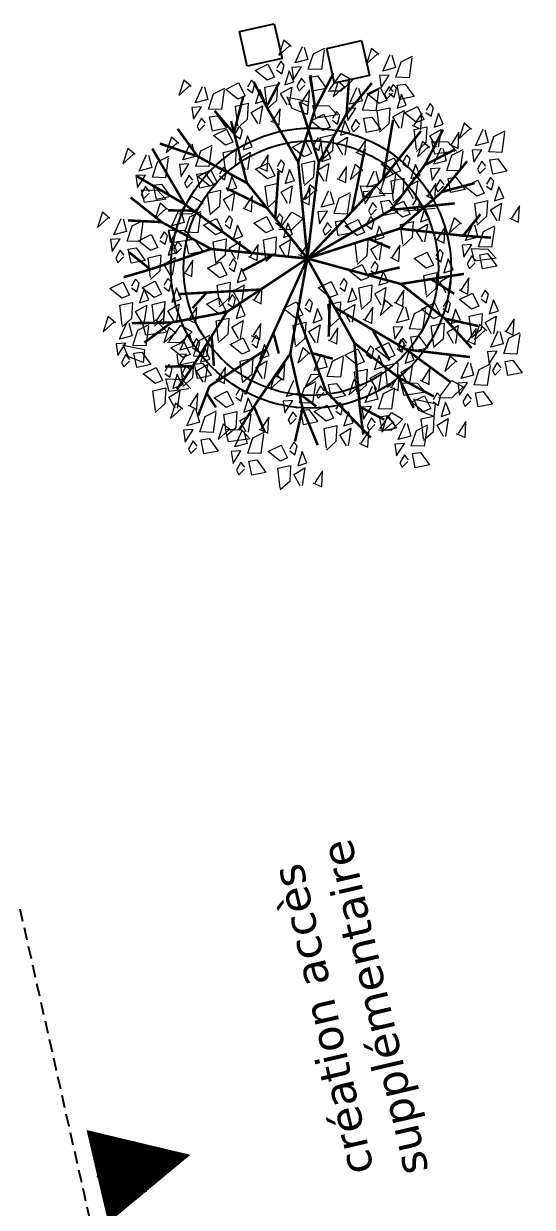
# Model space of a CAD drawing. Header units: metres. Extents: x 595893 to 596105, y 139631 to 139768.
# Drawn here: x 596033.07 to 596041.06, y 139670.27 to 139688.87 of the extents above; entities that cross this region are included whole.
import ezdxf

# ---------------------------------------------------------------- set-up
doc = ezdxf.new("R2010")
doc.units = ezdxf.units.M
doc.header["$MEASUREMENT"] = 0
doc.linetypes.add('02', pattern=[0.28, 0.2, -0.08])
doc.linetypes.add('DD2', pattern=[209.9734, 157.48, -26.2467, 0, -26.2467])
for name, color, linetype in [('02-VU-CACHE-02-0.10', 133, '02'), ('06-SYMB-DIVERS-0.20', 20, 'Continuous'), ('06-TXT-DIVERS-2-02.20', 5, 'Continuous'), ('06-TXT-LOCAUX-0.20', 20, 'Continuous'), ('08-VU-0.20', 32, 'Continuous'), ('08-VU-0.35', 30, 'Continuous')]:
    doc.layers.add(name, color=color, linetype=linetype)
doc.styles.add('locaux 200', font='verdana.ttf', dxfattribs={"height": 0.35})

# ---------------------------------------------------------------- blocks, each defined once
blk = doc.blocks.new('A$C1CA56990')
at = {"color": 108, "lineweight": 13}
for p, q in [((-0.8642, 1.334), (-0.8197, 1.4562)), ((-1.0923, 1.1183), (-0.9911, 1.1468)), ((-0.9911, 1.1468), (-0.9916, 1.0167)), ((-1.0641, 0.9592), (-1.0923, 1.1183)), ((-0.9916, 1.0167), (-1.0641, 0.9447)), ((-1.4544, 0.4682), (-1.4826, 0.6274)), ((-1.3479, -0.6781), (-1.3489, -0.576)), ((-1.3386, -0.5861), (-1.2049, -0.6768)), ((-1.255, -0.7692), (-1.3479, -0.6781)), ((-1.2049, -0.6768), (-1.255, -0.7692)), ((-1.0634, -0.7733), (-0.9622, -0.7447)), ((-1.1811, -0.8974), (-1.0885, -0.8541)), ((-1.0351, -0.9324), (-1.0634, -0.7733)), ((-1.2256, -1.0196), (-1.1811, -0.8974)), ((-1.0935, -0.8677), (-1.1207, -1.027)), ((-1.1207, -1.027), (-1.2256, -1.0196)), ((-1.0732, -1.1546), (-1.0742, -1.0525)), ((0.0354, -1.3075), (0.1366, -1.279)), ((0.0636, -1.4667), (0.0354, -1.3075)), ((0.1366, -1.279), (0.136, -1.4091)), ((0.136, -1.4091), (0.0636, -1.4811))]:
    blk.add_line(p, q, dxfattribs=at)
at = {"color": 2, "lineweight": 13}
for p, q in [((-0.8197, 1.4562), (-0.7271, 1.4995)), ((-0.732, 1.4859), (-0.7593, 1.3266)), ((-0.6441, 1.3205), (-0.5429, 1.349)), ((-0.5429, 1.349), (-0.5435, 1.2188)), ((0.4257, 1.3638), (0.5269, 1.3923)), ((0.454, 1.2046), (0.4257, 1.3638)), ((0.5269, 1.3923), (0.5264, 1.2622)), ((-0.7593, 1.3266), (-0.8642, 1.334)), ((-0.6159, 1.1613), (-0.6441, 1.3205)), ((0.5264, 1.2622), (0.4539, 1.1902)), ((-0.5435, 1.2188), (-0.6159, 1.1469)), ((0.1077, 1.1327), (0.2088, 1.1612)), ((0.2088, 1.1612), (0.2083, 1.0311)), ((-0.6973, 1.0402), (-0.6983, 1.1423)), ((-0.688, 1.1322), (-0.5543, 1.0415)), ((0.1359, 0.9736), (0.1077, 1.1327)), ((0.3436, 0.9824), (0.3426, 1.0846)), ((0.3529, 1.0745), (0.4866, 0.9837)), ((-0.6044, 0.9491), (-0.6973, 1.0402)), ((-0.5543, 1.0415), (-0.6044, 0.9491)), ((0.2083, 1.0311), (0.1358, 0.9591)), ((0.4365, 0.8913), (0.3436, 0.9824)), ((0.4866, 0.9837), (0.4365, 0.8913)), ((-1.4826, 0.6274), (-1.3815, 0.6559)), ((-1.3815, 0.6559), (-1.382, 0.5258)), ((0.2424, 0.1738), (0.2414, 0.276)), ((0.2517, 0.2658), (0.3854, 0.1751)), ((1.1743, 0.0778), (1.2188, 0.2)), ((1.2188, 0.2), (1.3114, 0.2432)), ((1.3064, 0.2297), (1.2792, 0.0703)), ((0.3353, 0.0827), (0.2424, 0.1738)), ((0.3854, 0.1751), (0.3353, 0.0827)), ((1.1486, 0.0065), (1.2498, 0.035)), ((1.1768, -0.1527), (1.1486, 0.0065)), ((1.2792, 0.0703), (1.1743, 0.0778)), ((1.2498, 0.035), (1.2492, -0.0951)), ((1.2492, -0.0951), (1.1768, -0.1671)), ((1.3701, -0.1872), (1.369, -0.085)), ((1.3794, -0.0951), (1.5131, -0.1859)), ((1.463, -0.2783), (1.3701, -0.1872)), ((1.5131, -0.1859), (1.463, -0.2783)), ((0.5125, -0.3978), (0.6136, -0.3693)), ((0.6136, -0.3693), (0.6131, -0.4994)), ((0.5407, -0.557), (0.5125, -0.3978)), ((0.6131, -0.4994), (0.5406, -0.5714)), ((-0.9622, -0.7447), (-0.9627, -0.8749)), ((-0.9627, -0.8749), (-1.0352, -0.9469)), ((0.8883, -0.961), (0.9895, -0.9325)), ((0.9895, -0.9325), (0.989, -1.0626)), ((0.9166, -1.1201), (0.8883, -0.961)), ((-1.0639, -1.0626), (-0.9302, -1.1533)), ((0.989, -1.0626), (0.9165, -1.1346)), ((-0.9803, -1.2457), (-1.0732, -1.1546)), ((-0.9302, -1.1533), (-0.9803, -1.2457))]:
    blk.add_line(p, q, dxfattribs=at)
at = {"color": 98, "lineweight": 13}
blk.add_line((-1.382, 0.5258), (-1.4545, 0.4538), dxfattribs=at)
at = {"color": 92, "lineweight": 13}
for points in [[(0.2873, 1.6381), (0.3355, 1.6991), (0.2108, 1.736), (0.2914, 1.6519)], [(-0.5512, 1.5659), (-0.503, 1.6269), (-0.6278, 1.6638), (-0.5471, 1.5797)], [(-0.7128, 1.4782), (-0.7201, 1.5556), (-0.8156, 1.5387), (-0.7128, 1.4782)], [(-0.5522, 1.4607), (-0.6517, 1.43), (-0.6826, 1.5294), (-0.5481, 1.4746)], [(-0.5692, 1.5127), (-0.4094, 1.5372), (-0.3833, 1.4354), (-0.5133, 1.4389), (-0.5836, 1.5131)], [(-0.352, 1.5212), (-0.277, 1.6203), (-0.2219, 1.5177), (-0.3247, 1.4627), (-0.352, 1.5212)], [(0.8078, 1.4503), (0.856, 1.5114), (0.7312, 1.5483), (0.8119, 1.4642)], [(-0.2672, 1.4467), (-0.2973, 1.4042), (-0.2255, 1.3878), (-0.1958, 1.4159), (-0.2528, 1.4463)], [(0.057, 1.4201), (-0.041, 1.3437), (-0.0678, 1.457), (0.0456, 1.4837), (0.057, 1.4201)], [(0.269, 1.3724), (0.1083, 1.3899), (0.1093, 1.495), (0.2341, 1.4581), (0.2829, 1.3683)], [(0.6461, 1.3626), (0.6389, 1.4401), (0.5434, 1.4232), (0.6461, 1.3626)], [(-0.5695, 1.3002), (-0.7302, 1.3177), (-0.7292, 1.4228), (-0.6045, 1.3859), (-0.5556, 1.2961)], [(-0.5446, 1.3531), (-0.4563, 1.4085), (-0.4008, 1.3203), (-0.545, 1.3387)], [(-0.3376, 1.2613), (-0.2626, 1.3604), (-0.2075, 1.2578), (-0.3102, 1.2028), (-0.3376, 1.2613)], [(0.0383, 1.3047), (0.1133, 1.4037), (0.1684, 1.3011), (0.0657, 1.2461), (0.0383, 1.3047)], [(0.5147, 1.3262), (0.5548, 1.3596), (0.4895, 1.3939), (0.4536, 1.3744), (0.5009, 1.3303)], [(0.8068, 1.3452), (0.7073, 1.3144), (0.6764, 1.4139), (0.8109, 1.3591)], [(-0.5547, 1.2528), (-0.395, 1.2773), (-0.3688, 1.1755), (-0.4989, 1.179), (-0.5692, 1.2531)], [(-0.5184, 1.2513), (-0.5492, 1.1799), (-0.4192, 1.1764), (-0.5188, 1.2369)], [(0.3741, 1.176), (0.4223, 1.237), (0.2975, 1.2739), (0.3782, 1.1898)], [(0.5774, 1.2324), (0.4794, 1.156), (0.4527, 1.2693), (0.5661, 1.296), (0.5774, 1.2324)], [(0.7895, 1.1847), (0.6288, 1.2021), (0.6297, 1.3073), (0.7545, 1.2703), (0.8033, 1.1806)], [(-0.6235, 1.0749), (-0.5753, 1.1359), (-0.7, 1.1729), (-0.6194, 1.0888)], [(-0.5301, 1.0932), (-0.4418, 1.1486), (-0.3864, 1.0604), (-0.5305, 1.0788)], [(-0.2528, 1.1868), (-0.2829, 1.1443), (-0.211, 1.1279), (-0.1813, 1.156), (-0.2383, 1.1864)], [(-0.1542, 1.1365), (-0.0659, 1.1919), (-0.0105, 1.1037), (-0.1546, 1.1221)], [(0.0055, 1.1611), (0.0325, 1.0881), (0.1204, 1.1291), (0.0055, 1.1611)], [(0.1231, 1.2301), (0.093, 1.1876), (0.1649, 1.1712), (0.1946, 1.1993), (0.1375, 1.2298)], [(0.2124, 1.0883), (0.2052, 1.1657), (0.1097, 1.1488), (0.2124, 1.0883)], [(0.909, 1.1038), (0.9572, 1.1648), (0.8324, 1.2017), (0.9131, 1.1176)], [(-0.8146, 1.0159), (-0.7397, 1.115), (-0.6846, 1.0124), (-0.7873, 0.9574), (-0.8146, 1.0159)], [(0.081, 1.0519), (0.121, 1.0852), (0.0558, 1.1196), (0.0199, 1.1001), (0.0672, 1.056)], [(0.3731, 1.0709), (0.2735, 1.0401), (0.2427, 1.1396), (0.3772, 1.0847)], [(0.7473, 1.0161), (0.7401, 1.0935), (0.6446, 1.0766), (0.7473, 1.0161)], [(0.908, 0.9987), (0.8085, 0.9679), (0.7776, 1.0674), (0.9121, 1.0125)], [(1.3716, 1.0172), (1.4198, 1.0782), (1.2951, 1.1151), (1.3757, 1.031)], [(-1.3923, 0.915), (-1.3996, 0.9925), (-1.495, 0.9755), (-1.3923, 0.915)], [(-0.6244, 0.9698), (-0.724, 0.939), (-0.7549, 1.0385), (-0.6203, 0.9836)], [(-0.5039, 0.9914), (-0.5348, 0.92), (-0.4047, 0.9165), (-0.5043, 0.9769)], [(0.1437, 0.958), (0.0457, 0.8816), (0.019, 0.995), (0.1324, 1.0216), (0.1437, 0.958)], [(0.3558, 0.9104), (0.1951, 0.9278), (0.196, 1.0329), (0.3208, 0.996), (0.3696, 0.9063)], [(0.6159, 0.9797), (0.656, 1.013), (0.5907, 1.0474), (0.5548, 1.0279), (0.6021, 0.9838)], [(1.0786, 0.8931), (1.1186, 0.9264), (1.0534, 0.9607), (1.0175, 0.9413), (1.0647, 0.8972)], [(1.21, 0.9295), (1.2027, 1.0069), (1.1073, 0.99), (1.21, 0.9295)], [(1.3707, 0.912), (1.2711, 0.8813), (1.2402, 0.9807), (1.3748, 0.9259)], [(-1.249, 0.7371), (-1.4097, 0.7545), (-1.4087, 0.8596), (-1.284, 0.8227), (-1.2351, 0.733)], [(0.1829, 0.7848), (0.2579, 0.8839), (0.313, 0.7813), (0.2103, 0.7263), (0.1829, 0.7848)], [(0.3561, 0.834), (0.5158, 0.8586), (0.542, 0.7568), (0.4119, 0.7603), (0.3416, 0.8344)], [(1.3533, 0.7515), (1.1926, 0.769), (1.1936, 0.8741), (1.3183, 0.8372), (1.3672, 0.7474)], [(-0.4532, 0.7415), (-0.3782, 0.8406), (-0.3231, 0.738), (-0.4259, 0.683), (-0.4532, 0.7415)], [(0.658, 0.7681), (0.6279, 0.7256), (0.6998, 0.7092), (0.7295, 0.7373), (0.6725, 0.7677)], [(-1.3897, 0.6129), (-1.3415, 0.6739), (-1.4663, 0.7108), (-1.3856, 0.6267)], [(-1.4222, 0.6463), (-1.2624, 0.6709), (-1.2362, 0.5691), (-1.3663, 0.5726), (-1.4366, 0.6467)], [(-0.6704, 0.7329), (-0.5106, 0.7575), (-0.4845, 0.6557), (-0.6145, 0.6592), (-0.6848, 0.7333)], [(-0.0096, 0.6167), (0.0786, 0.6721), (0.1341, 0.5839), (-0.01, 0.6023)], [(0.2677, 0.7103), (0.2376, 0.6678), (0.3095, 0.6514), (0.3391, 0.6795), (0.2821, 0.7099)], [(0.5405, 0.699), (0.5674, 0.6261), (0.6553, 0.667), (0.5405, 0.699)], [(1.2817, 0.6404), (1.3566, 0.7395), (1.4117, 0.6369), (1.309, 0.5819), (1.2817, 0.6404)], [(-1.1202, 0.5804), (-1.1503, 0.5379), (-1.0784, 0.5215), (-1.0487, 0.5496), (-1.1058, 0.58)], [(-0.7713, 0.5394), (-0.6963, 0.6385), (-0.6412, 0.5359), (-0.7439, 0.4809), (-0.7713, 0.5394)], [(-0.3684, 0.667), (-0.3985, 0.6245), (-0.3267, 0.6081), (-0.297, 0.6362), (-0.354, 0.6666)], [(-0.3566, 0.5734), (-0.2683, 0.6288), (-0.2129, 0.5406), (-0.357, 0.5589)], [(-0.1969, 0.598), (-0.1699, 0.525), (-0.082, 0.566), (-0.1969, 0.598)], [(-0.0793, 0.667), (-0.1094, 0.6245), (-0.0375, 0.6081), (-0.0078, 0.6362), (-0.0649, 0.6666)], [(0.1501, 0.6413), (0.1771, 0.5683), (0.2649, 0.6093), (0.1501, 0.6413)], [(0.9905, 0.6526), (0.9605, 0.61), (1.0323, 0.5937), (1.062, 0.6218), (1.005, 0.6522)], [(1.0645, 0.6319), (1.2242, 0.6564), (1.2504, 0.5546), (1.1203, 0.5581), (1.05, 0.6323)], [(0.0165, 0.5149), (-0.0143, 0.4435), (0.1157, 0.44), (0.0161, 0.5004)], [(0.6455, 0.3805), (0.7205, 0.4796), (0.7756, 0.377), (0.6729, 0.322), (0.6455, 0.3805)], [(1.0891, 0.4723), (1.1774, 0.5277), (1.2328, 0.4395), (1.0887, 0.4579)], [(1.2489, 0.4969), (1.2758, 0.4239), (1.3637, 0.4649), (1.2489, 0.4969)], [(1.3664, 0.5659), (1.3363, 0.5234), (1.4082, 0.507), (1.4379, 0.5351), (1.3809, 0.5655)], [(1.4407, 0.4094), (1.5157, 0.5085), (1.5708, 0.4059), (1.468, 0.3509), (1.4407, 0.4094)], [(-0.8041, 0.3958), (-0.7771, 0.3229), (-0.6892, 0.3638), (-0.8041, 0.3958)], [(-0.6865, 0.4649), (-0.7166, 0.4223), (-0.6447, 0.406), (-0.615, 0.434), (-0.6721, 0.4645)], [(-0.6196, 0.4716), (-0.6504, 0.4002), (-0.5204, 0.3967), (-0.62, 0.4571)], [(-0.3304, 0.4716), (-0.3613, 0.4002), (-0.2312, 0.3967), (-0.3308, 0.4571)], [(-0.0053, 0.372), (0.1544, 0.3965), (0.1806, 0.2947), (0.0505, 0.2982), (-0.0198, 0.3723)], [(0.4284, 0.372), (0.5881, 0.3965), (0.6143, 0.2947), (0.4842, 0.2982), (0.4139, 0.3723)], [(0.7394, 0.4571), (0.7085, 0.3857), (0.8386, 0.3822), (0.739, 0.4427)], [(1.2235, 0.4008), (1.3833, 0.4254), (1.4094, 0.3236), (1.2794, 0.3271), (1.2091, 0.4012)], [(0.7303, 0.306), (0.7002, 0.2635), (0.7721, 0.2471), (0.8018, 0.2752), (0.7448, 0.3056)], [(1.1153, 0.3705), (1.0844, 0.2991), (1.2145, 0.2956), (1.1149, 0.3561)], [(1.2481, 0.2413), (1.3364, 0.2967), (1.3919, 0.2085), (1.2477, 0.2268)], [(1.5254, 0.3349), (1.4954, 0.2924), (1.5672, 0.276), (1.5969, 0.3041), (1.5399, 0.3345)], [(1.7186, 0.223), (1.7668, 0.284), (1.642, 0.3209), (1.7227, 0.2368)], [(0.0193, 0.2124), (0.1075, 0.2678), (0.163, 0.1796), (0.0189, 0.198)], [(0.453, 0.2124), (0.5413, 0.2678), (0.5967, 0.1796), (0.4526, 0.198)], [(0.6127, 0.237), (0.6397, 0.164), (0.7276, 0.205), (0.6127, 0.237)], [(0.8335, 0.0917), (0.9085, 0.1908), (0.9635, 0.0882), (0.8608, 0.0332), (0.8335, 0.0917)], [(1.4079, 0.2659), (1.4348, 0.1929), (1.5227, 0.2339), (1.4079, 0.2659)], [(1.5569, 0.1353), (1.5497, 0.2127), (1.4542, 0.1958), (1.5569, 0.1353)], [(-0.6848, 0.112), (-0.5251, 0.1366), (-0.4989, 0.0348), (-0.629, 0.0383), (-0.6993, 0.1124)], [(0.0454, 0.1106), (0.0146, 0.0392), (0.1447, 0.0357), (0.0451, 0.0961)], [(0.4792, 0.1106), (0.4483, 0.0392), (0.5784, 0.0357), (0.4788, 0.0961)], [(1.2743, 0.1395), (1.2435, 0.0681), (1.3735, 0.0646), (1.2739, 0.125)], [(1.4256, 0.0989), (1.4656, 0.1322), (1.4004, 0.1666), (1.3644, 0.1471), (1.4117, 0.103)], [(0.562, -0.0225), (0.6102, 0.0385), (0.4855, 0.0755), (0.5661, -0.0086)], [(1.0503, -0.0526), (1.1253, 0.0464), (1.1804, -0.0562), (1.0777, -0.1112), (1.0503, -0.0526)], [(1.4882, 0.005), (1.3902, -0.0714), (1.3635, 0.042), (1.4769, 0.0686), (1.4882, 0.005)], [(1.7003, -0.0426), (1.5396, -0.0252), (1.5406, 0.0799), (1.6653, 0.043), (1.7142, -0.0467)], [(-0.2942, -0.1537), (-0.2192, -0.0546), (-0.1641, -0.1572), (-0.2668, -0.2122), (-0.2942, -0.1537)], [(0.269, -0.1466), (0.309, -0.1132), (0.2438, -0.0789), (0.2079, -0.0984), (0.2551, -0.1425)], [(0.4004, -0.1102), (0.3931, -0.0327), (0.2977, -0.0497), (0.4004, -0.1102)], [(0.5611, -0.1276), (0.4615, -0.1584), (0.4306, -0.0589), (0.5652, -0.1138)], [(0.6409, -0.0764), (0.7292, -0.021), (0.7847, -0.1092), (0.6405, -0.0908)], [(0.8007, -0.0518), (0.8276, -0.1248), (0.9155, -0.0838), (0.8007, -0.0518)], [(-0.7719, -0.2737), (-0.9326, -0.2562), (-0.9316, -0.1511), (-0.8069, -0.188), (-0.758, -0.2778)], [(-0.5114, -0.1623), (-0.3516, -0.1377), (-0.3254, -0.2395), (-0.4555, -0.236), (-0.5258, -0.1619)], [(0.5437, -0.2881), (0.383, -0.2707), (0.384, -0.1656), (0.5087, -0.2025), (0.5576, -0.2922)], [(0.6671, -0.1782), (0.6363, -0.2496), (0.7663, -0.2531), (0.6667, -0.1926)], [(0.8578, -0.2208), (0.9461, -0.1654), (1.0015, -0.2536), (0.8574, -0.2352)], [(1.1351, -0.1272), (1.105, -0.1697), (1.1769, -0.1861), (1.2066, -0.158), (1.1496, -0.1275)], [(1.4005, -0.2246), (1.4487, -0.1636), (1.324, -0.1267), (1.4046, -0.2108)], [(-0.8291, -0.3848), (-0.7541, -0.2857), (-0.699, -0.3883), (-0.8018, -0.4433), (-0.8291, -0.3848)], [(-0.4867, -0.3219), (-0.3985, -0.2665), (-0.343, -0.3546), (-0.4871, -0.3363)], [(-0.2094, -0.2282), (-0.2395, -0.2708), (-0.1676, -0.2871), (-0.1379, -0.2591), (-0.195, -0.2286)], [(1.0175, -0.1962), (1.0445, -0.2692), (1.1324, -0.2282), (1.0175, -0.1962)], [(1.1075, -0.3487), (1.1475, -0.3154), (1.0823, -0.281), (1.0464, -0.3005), (1.0936, -0.3446)], [(1.2389, -0.3123), (1.2316, -0.2349), (1.1362, -0.2518), (1.2389, -0.3123)], [(1.3996, -0.3298), (1.3, -0.3605), (1.2691, -0.261), (1.4037, -0.3159)], [(-0.327, -0.2973), (-0.3, -0.3702), (-0.2121, -0.3293), (-0.327, -0.2973)], [(-0.1496, -0.3992), (-0.0746, -0.3001), (-0.0195, -0.4027), (-0.1223, -0.4577), (-0.1496, -0.3992)], [(-0.0053, -0.3645), (0.1544, -0.3399), (0.1806, -0.4417), (0.0505, -0.4382), (-0.0198, -0.3641)], [(0.884, -0.3226), (0.8531, -0.394), (0.9832, -0.3975), (0.8836, -0.337)], [(0.5739, -0.4712), (0.5666, -0.3937), (0.4711, -0.4106), (0.5739, -0.4712)], [(1.2817, -0.5003), (1.3566, -0.4012), (1.4117, -0.5038), (1.309, -0.5588), (1.2817, -0.5003)], [(1.6752, -0.4845), (1.7234, -0.4235), (1.5987, -0.3866), (1.6793, -0.4707)], [(0.7172, -0.6491), (0.5565, -0.6317), (0.5575, -0.5265), (0.6822, -0.5635), (0.7311, -0.6532)], [(0.7178, -0.6302), (0.7928, -0.5311), (0.8479, -0.6337), (0.7452, -0.6887), (0.7178, -0.6302)], [(1.3822, -0.6086), (1.4222, -0.5753), (1.357, -0.5409), (1.3211, -0.5604), (1.3683, -0.6045)], [(1.6743, -0.5897), (1.5747, -0.6204), (1.5438, -0.5209), (1.6784, -0.5758)], [(0.3708, -0.7169), (0.4458, -0.6178), (0.5009, -0.7204), (0.3982, -0.7754), (0.3708, -0.7169)], [(0.5007, -0.6388), (0.6604, -0.6142), (0.6866, -0.716), (0.5565, -0.7125), (0.4862, -0.6384)], [(1.0891, -0.6684), (1.1774, -0.613), (1.2328, -0.7012), (1.0887, -0.6828)], [(1.2489, -0.6438), (1.2758, -0.7168), (1.3637, -0.6758), (1.2489, -0.6438)], [(1.3664, -0.5748), (1.3363, -0.6173), (1.4082, -0.6337), (1.4379, -0.6056), (1.3809, -0.5752)], [(-0.5104, -0.7455), (-0.5177, -0.6681), (-0.6132, -0.685), (-0.5104, -0.7455)], [(0.1537, -0.7254), (0.3134, -0.7009), (0.3396, -0.8027), (0.2095, -0.7992), (0.1392, -0.7251)], [(0.8026, -0.7047), (0.7725, -0.7473), (0.8444, -0.7636), (0.8741, -0.7356), (0.817, -0.7051)], [(0.9379, -0.9177), (0.9861, -0.8567), (0.8613, -0.8198), (0.942, -0.9039)], [(0.9199, -0.8121), (1.0797, -0.7875), (1.1058, -0.8893), (0.9758, -0.8858), (0.9055, -0.8117)], [(1.1153, -0.7702), (1.0844, -0.8416), (1.2145, -0.8451), (1.1149, -0.7847)], [(-0.4388, -0.9912), (-0.3638, -0.8921), (-0.3087, -0.9947), (-0.4114, -1.0497), (-0.4388, -0.9912)], [(0.9445, -0.9716), (1.0328, -0.9162), (1.0883, -1.0044), (0.9441, -0.9861)], [(0.2045, -0.9868), (0.1736, -1.0582), (0.3037, -1.0617), (0.2041, -1.0012)], [(0.9369, -1.0228), (0.8374, -1.0536), (0.8065, -0.9541), (0.941, -1.009)], [(-0.0668, -1.0626), (-0.0398, -1.1355), (0.0481, -1.0946), (-0.0668, -1.0626)], [(0.9196, -1.1834), (0.7589, -1.1659), (0.7599, -1.0608), (0.8846, -1.0977), (0.9335, -1.1875)]]:
    blk.add_lwpolyline(points, dxfattribs=at)
at = {"color": 2, "lineweight": 13}
for points in [[(0.1257, 1.5504), (0.1184, 1.6278), (0.023, 1.6109), (0.1257, 1.5504)], [(-0.0057, 1.514), (0.0343, 1.5473), (-0.0309, 1.5816), (-0.0668, 1.5622), (-0.0196, 1.5181)], [(0.2864, 1.5329), (0.1868, 1.5022), (0.1559, 1.6016), (0.2905, 1.5468)], [(-0.3848, 1.3777), (-0.3579, 1.3047), (-0.27, 1.3457), (-0.3848, 1.3777)], [(-0.1788, 1.2961), (-0.0191, 1.3207), (0.0071, 1.2188), (-0.123, 1.2223), (-0.1933, 1.2965)], [(0.8907, 0.8382), (0.73, 0.8556), (0.7309, 0.9607), (0.8557, 0.9238), (0.9045, 0.8341)], [(-0.8474, 0.8723), (-0.8205, 0.7994), (-0.7326, 0.8403), (-0.8474, 0.8723)], [(-0.6418, 0.8093), (-0.8025, 0.8267), (-0.8015, 0.9318), (-0.6768, 0.8949), (-0.6279, 0.8052)], [(0.6786, 0.8858), (0.5806, 0.8094), (0.5539, 0.9228), (0.6673, 0.9494), (0.6786, 0.8858)], [(0.5733, 0.8426), (0.6482, 0.9417), (0.7033, 0.8391), (0.6006, 0.7841), (0.5733, 0.8426)], [(1.1413, 0.7992), (1.0433, 0.7228), (1.0165, 0.8361), (1.1299, 0.8628), (1.1413, 0.7992)], [(-0.1641, 0.7415), (-0.0891, 0.8406), (-0.034, 0.738), (-0.1367, 0.683), (-0.1641, 0.7415)], [(-0.0343, 0.7763), (0.1255, 0.8008), (0.1517, 0.699), (0.0216, 0.7025), (-0.0487, 0.7766)], [(0.9058, 0.7271), (0.9808, 0.8262), (1.0358, 0.7236), (0.9331, 0.6686), (0.9058, 0.7271)], [(-1.205, 0.6549), (-1.13, 0.754), (-1.0749, 0.6514), (-1.1776, 0.5964), (-1.205, 0.6549)], [(-0.3812, 0.7329), (-0.2215, 0.7575), (-0.1953, 0.6557), (-0.3254, 0.6592), (-0.3957, 0.7333)], [(0.3807, 0.6745), (0.469, 0.7299), (0.5244, 0.6417), (0.3803, 0.66)], [(0.6886, 0.7185), (0.8483, 0.7431), (0.8745, 0.6413), (0.7445, 0.6448), (0.6741, 0.7189)], [(-0.6458, 0.5734), (-0.5575, 0.6288), (-0.502, 0.5406), (-0.6462, 0.5589)], [(0.4069, 0.5726), (0.376, 0.5012), (0.5061, 0.4977), (0.4065, 0.5582)], [(0.7132, 0.5589), (0.8015, 0.6143), (0.857, 0.5262), (0.7128, 0.5445)], [(0.873, 0.5835), (0.8999, 0.5106), (0.9878, 0.5515), (0.873, 0.5835)], [(-1.2378, 0.5113), (-1.2108, 0.4384), (-1.123, 0.4793), (-1.2378, 0.5113)], [(-0.9705, 0.2086), (-0.9222, 0.2696), (-1.047, 0.3065), (-0.9664, 0.2224)], [(0.2966, 0.306), (0.2665, 0.2635), (0.3384, 0.2471), (0.3681, 0.2752), (0.311, 0.3056)], [(0.179, 0.237), (0.206, 0.164), (0.2939, 0.205), (0.179, 0.237)], [(0.6163, 0.0832), (0.7761, 0.1077), (0.8022, 0.0059), (0.6722, 0.0094), (0.6019, 0.0836)], [(1.7176, 0.1179), (1.6181, 0.0871), (1.5872, 0.1866), (1.7217, 0.1317)], [(-0.9888, -0.0571), (-1.1494, -0.0396), (-1.1485, 0.0655), (-1.0237, 0.0286), (-0.9749, -0.0612)], [(-0.9152, -0.0957), (-0.9225, -0.0183), (-1.0169, 0.0218), (-0.9152, -0.0957)], [(0.9182, 0.0172), (0.8882, -0.0253), (0.96, -0.0417), (0.9897, -0.0136), (0.9327, 0.0168)], [(0.7355, -0.3835), (0.7837, -0.3224), (0.6589, -0.2855), (0.7396, -0.3696)], [(1.1702, -0.4426), (1.0722, -0.519), (1.0454, -0.4057), (1.1588, -0.379), (1.1702, -0.4426)], [(-0.3668, -0.4078), (-0.207, -0.3832), (-0.1809, -0.485), (-0.3109, -0.4815), (-0.3812, -0.4074)], [(-0.0648, -0.4737), (-0.0949, -0.5162), (-0.0231, -0.5326), (0.0066, -0.5045), (-0.0504, -0.4741)], [(0.7345, -0.4886), (0.635, -0.5194), (0.6041, -0.4199), (0.7386, -0.4747)], [(0.0454, -0.6258), (0.0146, -0.6972), (0.1447, -0.7007), (0.0451, -0.6403)], [(1.4449, -0.7025), (1.3469, -0.7789), (1.3201, -0.6656), (1.4335, -0.6389), (1.4449, -0.7025)], [(-0.6418, -0.7819), (-0.6018, -0.7486), (-0.667, -0.7142), (-0.703, -0.7337), (-0.6557, -0.7778)], [(0.5253, -0.7984), (0.6135, -0.743), (0.669, -0.8311), (0.5249, -0.8128)], [(-0.8041, -0.7738), (-0.7771, -0.8467), (-0.6892, -0.8058), (-0.8041, -0.7738)], [(-0.5791, -0.8758), (-0.6771, -0.9522), (-0.7039, -0.8388), (-0.5905, -0.8122), (-0.5791, -0.8758)], [(-0.3671, -0.9234), (-0.5278, -0.906), (-0.5268, -0.8009), (-0.4021, -0.8378), (-0.3532, -0.9276)], [(-0.9376, -0.9002), (-0.9685, -0.9716), (-0.8384, -0.9751), (-0.938, -0.9146)], [(0.338, -0.8604), (0.365, -0.9334), (0.4529, -0.8924), (0.338, -0.8604)], [(0.0508, -0.9935), (0.0207, -1.036), (0.0926, -1.0524), (0.1223, -1.0243), (0.0653, -0.9939)]]:
    blk.add_lwpolyline(points, dxfattribs=at)
at = {"color": 108, "lineweight": 13}
for points in [[(-0.8442, 1.4418), (-0.8042, 1.4751), (-0.8694, 1.5094), (-0.9054, 1.49), (-0.8581, 1.4459)], [(-0.7815, 1.3479), (-0.8795, 1.2715), (-0.9063, 1.3848), (-0.7929, 1.4115), (-0.7815, 1.3479)], [(-1.2487, 1.2239), (-1.0889, 1.2485), (-1.0627, 1.1466), (-1.1928, 1.1501), (-1.2631, 1.2243)], [(-1.0315, 1.2325), (-0.9565, 1.3315), (-0.9014, 1.2289), (-1.0042, 1.1739), (-1.0315, 1.2325)], [(-0.9467, 1.1579), (-0.9768, 1.1154), (-0.9049, 1.099), (-0.8753, 1.1271), (-0.9323, 1.1576)], [(-1.2307, 1.0027), (-1.1825, 1.0637), (-1.3072, 1.1007), (-1.2266, 1.0166)], [(-1.2241, 1.0643), (-1.1358, 1.1197), (-1.0803, 1.0316), (-1.2244, 1.0499)], [(-1.0643, 1.0889), (-1.0373, 1.0159), (-0.9495, 1.0569), (-1.0643, 1.0889)], [(-0.7851, 0.9872), (-0.7924, 1.0647), (-0.8878, 1.0477), (-0.7851, 0.9872)], [(-0.3704, 1.1178), (-0.3434, 1.0448), (-0.2555, 1.0858), (-0.3704, 1.1178)], [(-1.2316, 0.8976), (-1.3312, 0.8668), (-1.3621, 0.9663), (-1.2275, 0.9114)], [(-1.1979, 0.9625), (-1.2287, 0.8911), (-1.0987, 0.8876), (-1.1983, 0.9481)], [(-1.0318, 1.0073), (-0.8721, 1.0319), (-0.8459, 0.93), (-0.976, 0.9336), (-1.0463, 1.0077)], [(-0.9165, 0.9508), (-0.8765, 0.9841), (-0.9417, 1.0185), (-0.9776, 0.999), (-0.9304, 0.9549)], [(-0.128, 1.0347), (-0.1589, 0.9633), (-0.0288, 0.9598), (-0.1284, 1.0203)], [(-1.0072, 0.8477), (-0.9189, 0.9031), (-0.8635, 0.815), (-1.0076, 0.8333)], [(-0.8538, 0.857), (-0.9518, 0.7806), (-0.9786, 0.8939), (-0.8652, 0.9206), (-0.8538, 0.857)], [(-1.461, 0.7848), (-1.559, 0.7084), (-1.5858, 0.8217), (-1.4724, 0.8484), (-1.461, 0.7848)], [(-1.5514, 0.5252), (-1.5586, 0.6026), (-1.6541, 0.5857), (-1.5514, 0.5252)], [(-1.6828, 0.4888), (-1.6427, 0.5221), (-1.708, 0.5564), (-1.7439, 0.537), (-1.6966, 0.4929)], [(0.2118, 0.3805), (0.2868, 0.4796), (0.3419, 0.377), (0.2392, 0.322), (0.2118, 0.3805)], [(-1.6201, 0.3949), (-1.7181, 0.3185), (-1.7448, 0.4318), (-1.6314, 0.4585), (-1.6201, 0.3949)], [(-0.9638, 0.3712), (-0.8756, 0.4266), (-0.8201, 0.3385), (-0.9642, 0.3568)], [(-1.6243, 0.2073), (-1.5493, 0.3064), (-1.4942, 0.2038), (-1.5969, 0.1487), (-1.6243, 0.2073)], [(-1.8414, 0.1987), (-1.6817, 0.2233), (-1.6555, 0.1214), (-1.7856, 0.1249), (-1.8559, 0.1991)], [(-1.1321, 0.1209), (-1.1393, 0.1983), (-1.2348, 0.1814), (-1.1321, 0.1209)], [(-0.9376, 0.2694), (-0.9685, 0.198), (-0.8384, 0.1945), (-0.938, 0.255)], [(-0.4677, 0.1206), (-0.3927, 0.2197), (-0.3376, 0.1171), (-0.4403, 0.0621), (-0.4677, 0.1206)], [(-1.5395, 0.1328), (-1.5696, 0.0902), (-1.4977, 0.0738), (-1.468, 0.1019), (-1.525, 0.1324)], [(-1.2635, 0.0845), (-1.2235, 0.1178), (-1.2887, 0.1521), (-1.3246, 0.1327), (-1.2774, 0.0886)], [(-1.8168, 0.0391), (-1.7285, 0.0945), (-1.6731, 0.0064), (-1.8172, 0.0247)], [(-1.6571, 0.0637), (-1.6301, -0.0092), (-1.5422, 0.0317), (-1.6571, 0.0637)], [(-1.2008, -0.0094), (-1.2988, -0.0858), (-1.3256, 0.0275), (-1.2121, 0.0542), (-1.2008, -0.0094)], [(-0.7536, -0.008), (-0.7054, 0.053), (-0.8302, 0.0899), (-0.7495, 0.0058)], [(-0.3829, 0.0461), (-0.413, 0.0036), (-0.3411, -0.0128), (-0.3114, 0.0153), (-0.3685, 0.0457)], [(-1.7906, -0.0627), (-1.8215, -0.1341), (-1.6914, -0.1376), (-1.791, -0.0771)], [(-1.2917, -0.1537), (-1.2167, -0.0546), (-1.1617, -0.1572), (-1.2644, -0.2122), (-1.2917, -0.1537)], [(-0.7546, -0.1132), (-0.8541, -0.1439), (-0.885, -0.0444), (-0.7505, -0.0993)], [(-0.5005, -0.0229), (-0.4735, -0.0959), (-0.3856, -0.0549), (-0.5005, -0.0229)], [(0.8332, -0.0612), (0.9929, -0.0367), (1.0191, -0.1385), (0.889, -0.135), (0.8187, -0.0608)], [(-1.5089, -0.1623), (-1.3492, -0.1377), (-1.323, -0.2395), (-1.453, -0.236), (-1.5234, -0.1619)], [(-1.4843, -0.3219), (-1.396, -0.2665), (-1.3405, -0.3546), (-1.4847, -0.3363)], [(-1.207, -0.2282), (-1.237, -0.2708), (-1.1652, -0.2871), (-1.1355, -0.2591), (-1.1925, -0.2286)], [(0.2118, -0.3559), (0.2868, -0.2568), (0.3419, -0.3594), (0.2392, -0.4144), (0.2118, -0.3559)], [(-1.3245, -0.2973), (-1.2976, -0.3702), (-1.2097, -0.3293), (-1.3245, -0.2973)], [(1.3822, -0.4903), (1.2215, -0.4728), (1.2225, -0.3677), (1.3473, -0.4046), (1.3961, -0.4944)], [(-1.4581, -0.4237), (-1.489, -0.4951), (-1.3589, -0.4986), (-1.4585, -0.4381)], [(-1.161, -0.5145), (-1.1683, -0.437), (-1.2637, -0.454), (-1.161, -0.5145)], [(-1.0003, -0.5319), (-1.0999, -0.5627), (-1.1308, -0.4632), (-0.9962, -0.5181)], [(-0.7443, -0.4593), (-0.7744, -0.5018), (-0.7025, -0.5182), (-0.6729, -0.4901), (-0.7299, -0.4597)], [(0.0193, -0.524), (0.1075, -0.4686), (0.163, -0.5568), (0.0189, -0.5384)], [(0.2966, -0.4304), (0.2665, -0.4729), (0.3384, -0.4893), (0.3681, -0.4612), (0.311, -0.4308)], [(0.4425, -0.5076), (0.4825, -0.4742), (0.4173, -0.4399), (0.3813, -0.4594), (0.4286, -0.5035)], [(-1.2924, -0.5509), (-1.2524, -0.5175), (-1.3176, -0.4832), (-1.3535, -0.5027), (-1.3063, -0.5468)], [(-1.0177, -0.6924), (-1.1784, -0.675), (-1.1774, -0.5699), (-1.0526, -0.6068), (-1.0038, -0.6965)], [(-1.0217, -0.5529), (-0.9334, -0.4975), (-0.8779, -0.5857), (-1.022, -0.5673)], [(-0.8619, -0.5283), (-0.8349, -0.6013), (-0.7471, -0.5603), (-0.8619, -0.5283)], [(0.179, -0.4994), (0.206, -0.5724), (0.2939, -0.5314), (0.179, -0.4994)], [(1.0645, -0.5088), (1.2242, -0.4843), (1.2504, -0.5861), (1.1203, -0.5826), (1.05, -0.5085)], [(1.5136, -0.5722), (1.5063, -0.4948), (1.4109, -0.5117), (1.5136, -0.5722)], [(-1.2885, -0.7011), (-1.2403, -0.6401), (-1.3651, -0.6032), (-1.2844, -0.6873)], [(-1.2297, -0.6447), (-1.3277, -0.7211), (-1.3545, -0.6078), (-1.2411, -0.5811), (-1.2297, -0.6447)], [(-0.9955, -0.6547), (-1.0263, -0.7261), (-0.8963, -0.7296), (-0.9959, -0.6691)], [(-0.9884, -0.6388), (-0.8287, -0.6142), (-0.8025, -0.716), (-0.9326, -0.7125), (-1.0029, -0.6384)], [(-1.5816, -0.8252), (-1.5415, -0.7919), (-1.6068, -0.7575), (-1.6427, -0.777), (-1.5954, -0.8211)], [(-1.4502, -0.7888), (-1.4574, -0.7114), (-1.5529, -0.7283), (-1.4502, -0.7888)], [(-1.2895, -0.8063), (-1.389, -0.837), (-1.4199, -0.7375), (-1.2854, -0.7924)], [(-1.5189, -0.9191), (-1.6169, -0.9955), (-1.6436, -0.8822), (-1.5302, -0.8555), (-1.5189, -0.9191)], [(-1.3068, -0.9668), (-1.4675, -0.9493), (-1.4666, -0.8442), (-1.3418, -0.8811), (-1.293, -0.9709)], [(-1.1905, -0.9334), (-1.1155, -0.8344), (-1.0605, -0.937), (-1.1632, -0.992), (-1.1905, -0.9334)], [(-0.034, -0.919), (0.041, -0.8199), (0.0961, -0.9225), (-0.0066, -0.9775), (-0.034, -0.919)], [(0.1783, -0.885), (0.2666, -0.8296), (0.322, -0.9178), (0.1779, -0.8994)], [(-1.4077, -0.942), (-1.248, -0.9175), (-1.2218, -1.0193), (-1.3518, -1.0158), (-1.4222, -0.9416)], [(-1.3831, -1.1016), (-1.2948, -1.0462), (-1.2393, -1.1344), (-1.3835, -1.116)], [(-1.1058, -1.008), (-1.1358, -1.0505), (-1.064, -1.0669), (-1.0343, -1.0388), (-1.0913, -1.0084)], [(-0.6559, -0.9998), (-0.4962, -0.9752), (-0.47, -1.077), (-0.6001, -1.0735), (-0.6704, -0.9994)], [(-1.2233, -1.077), (-1.1964, -1.15), (-1.1085, -1.109), (-1.2233, -1.077)], [(-0.6313, -1.1593), (-0.543, -1.1039), (-0.4876, -1.1921), (-0.6317, -1.1738)], [(-0.4716, -1.1348), (-0.4446, -1.2077), (-0.3567, -1.1668), (-0.4716, -1.1348)], [(-0.354, -1.0657), (-0.3841, -1.1082), (-0.3122, -1.1246), (-0.2825, -1.0965), (-0.3395, -1.0661)], [(0.3307, -1.1921), (0.3789, -1.131), (0.2541, -1.0941), (0.3348, -1.1782)], [(0.7076, -1.1357), (0.6096, -1.2121), (0.5828, -1.0987), (0.6962, -1.0721), (0.7076, -1.1357)], [(0.9707, -1.0735), (0.9399, -1.1448), (1.0699, -1.1484), (0.9703, -1.0879)], [(-1.3569, -1.2034), (-1.3878, -1.2748), (-1.2577, -1.2783), (-1.3573, -1.2178)], [(-0.9442, -1.2798), (-0.9514, -1.2023), (-1.0469, -1.2192), (-0.9442, -1.2798)], [(-0.7835, -1.2972), (-0.883, -1.328), (-0.9139, -1.2285), (-0.7794, -1.2833)], [(-0.352, -1.2944), (-0.277, -1.1953), (-0.2219, -1.2979), (-0.3247, -1.353), (-0.352, -1.2944)], [(-0.2003, -1.189), (-0.2312, -1.2604), (-0.1011, -1.2639), (-0.2007, -1.2034)], [(0.169, -1.2798), (0.1618, -1.2023), (0.0663, -1.2192), (0.169, -1.2798)], [(0.3297, -1.2972), (0.2302, -1.328), (0.1993, -1.2285), (0.3338, -1.2833)], [(0.5588, -1.3089), (0.6338, -1.2098), (0.6889, -1.3124), (0.5861, -1.3674), (0.5588, -1.3089)], [(1.0969, -1.2498), (1.1451, -1.1888), (1.0204, -1.1519), (1.101, -1.236)], [(-1.0755, -1.3162), (-1.0355, -1.2828), (-1.1007, -1.2485), (-1.1367, -1.268), (-1.0894, -1.3121)], [(-0.8008, -1.4577), (-0.9615, -1.4403), (-0.9605, -1.3351), (-0.8358, -1.3721), (-0.787, -1.4618)], [(-0.6051, -1.2612), (-0.636, -1.3326), (-0.5059, -1.3361), (-0.6055, -1.2756)], [(-0.5223, -1.4231), (-0.4741, -1.3621), (-0.5988, -1.3252), (-0.5182, -1.4093)], [(-0.5692, -1.303), (-0.4094, -1.2784), (-0.3833, -1.3803), (-0.5133, -1.3767), (-0.5836, -1.3026)], [(0.0377, -1.3162), (0.0777, -1.2828), (0.0125, -1.2485), (-0.0235, -1.268), (0.0238, -1.3121)], [(0.3124, -1.4577), (0.1517, -1.4403), (0.1527, -1.3351), (0.2774, -1.3721), (0.3263, -1.4618)], [(0.3416, -1.3175), (0.5014, -1.2929), (0.5276, -1.3947), (0.3975, -1.3912), (0.3272, -1.3171)], [(0.8039, -1.3739), (0.8439, -1.3406), (0.7787, -1.3062), (0.7428, -1.3257), (0.79, -1.3698)], [(0.9353, -1.3375), (0.928, -1.2601), (0.8326, -1.277), (0.9353, -1.3375)], [(1.096, -1.355), (0.9964, -1.3857), (0.9655, -1.2862), (1.1001, -1.3411)], [(-1.0129, -1.41), (-1.1109, -1.4864), (-1.1376, -1.3731), (-1.0242, -1.3464), (-1.0129, -1.41)], [(-0.5446, -1.4626), (-0.4563, -1.4072), (-0.4008, -1.4953), (-0.545, -1.477)], [(-0.2672, -1.3689), (-0.2973, -1.4115), (-0.2255, -1.4279), (-0.1958, -1.3998), (-0.2528, -1.3693)], [(0.1003, -1.41), (0.0024, -1.4864), (-0.0244, -1.3731), (0.089, -1.3464), (0.1003, -1.41)], [(0.3662, -1.477), (0.4545, -1.4216), (0.51, -1.5098), (0.3659, -1.4914)], [(0.6436, -1.3834), (0.6135, -1.4259), (0.6854, -1.4423), (0.715, -1.4142), (0.658, -1.3838)], [(0.8666, -1.4678), (0.7686, -1.5442), (0.7418, -1.4308), (0.8552, -1.4042), (0.8666, -1.4678)], [(1.0786, -1.5155), (0.9179, -1.498), (0.9189, -1.3929), (1.0437, -1.4298), (1.0925, -1.5196)], [(-0.8153, -1.5472), (-0.7753, -1.5139), (-0.8405, -1.4795), (-0.8764, -1.499), (-0.8292, -1.5431)], [(-0.6839, -1.5108), (-0.6912, -1.4334), (-0.7866, -1.4503), (-0.6839, -1.5108)], [(-0.5232, -1.5282), (-0.6228, -1.559), (-0.6537, -1.4595), (-0.5191, -1.5144)], [(-0.3848, -1.438), (-0.3579, -1.5109), (-0.27, -1.47), (-0.3848, -1.438)], [(0.526, -1.4524), (0.5529, -1.5254), (0.6408, -1.4844), (0.526, -1.4524)], [(-0.7526, -1.641), (-0.8506, -1.7175), (-0.8774, -1.6041), (-0.764, -1.5775), (-0.7526, -1.641)], [(-0.5406, -1.6887), (-0.7013, -1.6713), (-0.7003, -1.5662), (-0.5756, -1.6031), (-0.5267, -1.6928)], [(-0.5184, -1.5644), (-0.5492, -1.6358), (-0.4192, -1.6393), (-0.5188, -1.5788)], [(0.3924, -1.5788), (0.3616, -1.6502), (0.4916, -1.6537), (0.392, -1.5933)]]:
    blk.add_lwpolyline(points, dxfattribs=at)
at = {"color": 34, "const_width": 0.02, "flags": 128}
for points in [[(-0.5349, 1.1154), (-0.5506, 1.4355)], [(-0.1126, 1.2995), (-0.1825, 1.5139)], [(-0.1126, 1.2995), (0.0214, 1.4774)], [(0.271, 1.2201), (0.2762, 1.4932)], [(0.271, 1.2201), (0.4616, 1.4777)], [(0.4212, 1.0405), (0.6332, 1.4308)], [(-0.5349, 1.1154), (-0.7039, 1.3301)], [(0.0673, 0.8166), (-0.1126, 1.2995)], [(0.4212, 1.0405), (0.8608, 1.3151)], [(0.8101, 0.9488), (0.9034, 1.2554)], [(-0.8821, 0.9339), (-0.891, 1.1565)], [(0.0673, 0.8166), (0.271, 1.2201)], [(0.3714, 0.9657), (0.3675, 1.1727)], [(-0.8821, 0.9339), (-1.0719, 1.0556)], [(-0.437, 0.6742), (-0.5349, 1.1154)], [(-0.2468, 0.4067), (-0.3049, 1.0716)], [(0.0451, 0.4892), (0.4212, 1.0405)], [(0.8101, 0.9488), (1.0263, 1.1158)], [(-0.2836, 0.8393), (-0.4143, 0.9512)], [(0.6075, 0.5448), (0.8101, 0.9488)], [(-1.0383, 0.7954), (-1.2777, 0.8785)], [(-0.437, 0.6742), (-0.8821, 0.9339)], [(-1.2075, 0.7373), (-1.0962, 0.8155)], [(-0.7297, 0.3507), (-1.0383, 0.7954)], [(-0.6328, 0.79), (-0.8753, 0.7641)], [(0.0146, 0.0392), (0.0673, 0.8166)], [(1.0057, 0.6631), (1.1813, 0.8235)], [(0.0146, 0.0392), (-0.437, 0.6742)], [(0.4126, 0.3786), (0.5618, 0.7121)], [(0.6075, 0.5448), (1.1024, 0.6881)], [(1.0057, 0.6631), (1.2998, 0.5972)], [(-1.1898, 0.4316), (-1.3844, 0.5454)], [(-0.7297, 0.3507), (-1.0956, 0.5066)], [(0.0405, 0.3097), (-0.0998, 0.5571)], [(0.0146, 0.0392), (0.6075, 0.5448)], [(1.2268, 0.4066), (1.4237, 0.5165)], [(-1.1898, 0.4316), (-1.3921, 0.3384)], [(-0.7563, 0.1531), (-1.1898, 0.4316)], [(0.7876, 0.1372), (1.2268, 0.4066)], [(1.2268, 0.4066), (1.4272, 0.3093)], [(-0.6022, 0.2907), (-0.7585, 0.245)], [(0.0146, 0.0392), (-0.7297, 0.3507)], [(0.3335, 0.308), (0.7124, 0.2935)], [(-1.1938, 0.0399), (-1.4618, 0.0929)], [(-0.7563, 0.1531), (-1.1938, 0.0399)], [(-0.4316, 0.1051), (-1.0503, -0.1452)], [(0.0146, 0.0392), (-0.7563, 0.1531)], [(0.0146, 0.0392), (0.7876, 0.1372)], [(0.7876, 0.1372), (1.2228, 0.0149)], [(0.7909, -0.0283), (1.2771, 0.1424)], [(-1.1938, 0.0399), (-1.4861, -0.0916)], [(-1.0768, 0.0677), (-1.1742, -0.0697)], [(0.0146, 0.0392), (-0.6541, -0.3609)], [(0.0146, 0.0392), (-0.1665, -0.7187)], [(0.0146, 0.0392), (0.4273, -0.6218)], [(0.0146, 0.0392), (0.2785, -0.694)], [(0.0146, 0.0392), (0.6763, -0.5491)], [(0.0146, 0.0392), (0.7909, -0.0283)], [(1.2228, 0.0149), (1.4918, 0.0624)], [(1.2228, 0.0149), (1.5123, -0.1225)], [(-0.7463, -0.0222), (-0.7862, -0.1911)], [(0.7909, -0.0283), (1.1904, -0.2396)], [(-1.0503, -0.1452), (-1.4121, -0.5162)], [(-0.3724, -0.1924), (-0.6927, -0.7779)], [(-0.3051, -0.1521), (-0.6083, -0.1521)], [(1.1904, -0.2396), (1.4444, -0.4351)], [(1.1904, -0.2396), (1.4634, -0.25)], [(-0.6541, -0.3609), (-1.166, -0.4199)], [(-0.6541, -0.3609), (-0.921, -0.7256)], [(0.4052, -0.308), (0.9113, -0.3946)], [(-1.166, -0.4199), (-1.3887, -0.4551)], [(-1.166, -0.4199), (-1.2636, -0.6202)], [(-0.1019, -0.4482), (-0.0336, -0.7057)], [(0.1896, -0.4471), (0.122, -0.6243)], [(-0.5517, -0.5082), (-0.7849, -0.6481)], [(0.6763, -0.5491), (1.0698, -0.842)], [(0.6763, -0.5491), (1.1532, -0.6153)], [(0.4273, -0.6218), (0.7971, -0.8817)], [(0.4273, -0.6218), (0.4961, -1.1324)], [(-0.921, -0.7256), (-1.1619, -0.8544)], [(-0.921, -0.7256), (-1.0639, -1.0125)], [(-0.1665, -0.7187), (-0.4344, -1.0827)], [(-0.1665, -0.7187), (-0.0693, -1.2247)], [(0.2785, -0.694), (0.2379, -1.2077)], [(0.2785, -0.694), (0.585, -1.0261)], [(-0.6927, -0.7779), (-0.9441, -1.1441)], [(-0.6927, -0.7779), (-0.7377, -1.2943)], [(0.7971, -0.8817), (0.9303, -1.1202)], [(0.7971, -0.8817), (1.0866, -1.0191)], [(-0.1218, -0.9644), (-0.2326, -1.1521)], [(0.585, -1.0261), (0.6649, -1.2874)], [(0.585, -1.0261), (0.839, -1.2216)], [(-0.4344, -1.0827), (-0.6652, -1.3051)], [(-0.4344, -1.0827), (-0.485, -1.3512)], [(0.2379, -1.2077), (0.2295, -1.433)], [(0.2379, -1.2077), (0.4156, -1.342)]]:
    blk.add_lwpolyline(points, dxfattribs=at)
at = {"color": 98, "lineweight": 13}
for points in [[(-1.5237, 0.8786), (-1.4837, 0.9119), (-1.5489, 0.9463), (-1.5848, 0.9268), (-1.5376, 0.8827)], [(-0.7299, 0.9414), (-0.76, 0.8988), (-0.6881, 0.8825), (-0.6584, 0.9105), (-0.7154, 0.941)], [(-0.981, 0.7459), (-1.0119, 0.6745), (-0.8818, 0.671), (-0.9814, 0.7315)], [(-1.3907, 0.5077), (-1.4902, 0.477), (-1.5211, 0.5764), (-1.3866, 0.5216)], [(-0.486, 0.598), (-0.4591, 0.525), (-0.3712, 0.566), (-0.486, 0.598)], [(-1.3975, 0.4867), (-1.3093, 0.5421), (-1.2538, 0.454), (-1.3979, 0.4723)], [(-0.9884, 0.5308), (-0.8287, 0.5554), (-0.8025, 0.4535), (-0.9326, 0.4571), (-1.0029, 0.5312)], [(-1.408, 0.3472), (-1.5687, 0.3647), (-1.5678, 0.4698), (-1.443, 0.4329), (-1.3942, 0.3431)], [(-1.3714, 0.3849), (-1.4022, 0.3135), (-1.2721, 0.31), (-1.3718, 0.3705)], [(-0.9714, 0.1034), (-1.071, 0.0727), (-1.1019, 0.1721), (-0.9673, 0.1173)], [(-0.6602, -0.0475), (-0.572, 0.0079), (-0.5165, -0.0803), (-0.6606, -0.0619)], [(-1.0466, -0.1321), (-1.0066, -0.0988), (-1.0718, -0.0644), (-1.1078, -0.0839), (-1.0605, -0.128)], [(-0.9839, -0.226), (-1.0819, -0.3024), (-1.1087, -0.1891), (-0.9953, -0.1624), (-0.9839, -0.226)], [(-0.634, -0.1493), (-0.6649, -0.2207), (-0.5348, -0.2242), (-0.6344, -0.1638)], [(0.3317, -0.2404), (0.2337, -0.3168), (0.2069, -0.2035), (0.3203, -0.1768), (0.3317, -0.2404)], [(-0.9994, -0.4268), (-0.9512, -0.3658), (-1.0759, -0.3288), (-0.9953, -0.4129)], [(-1.0463, -0.3933), (-0.8865, -0.3688), (-0.8603, -0.4706), (-0.9904, -0.4671), (-1.0607, -0.3929)], [(-0.4606, -0.4237), (-0.4914, -0.4951), (-0.3613, -0.4986), (-0.4609, -0.4381)], [(-0.7713, -0.6302), (-0.6963, -0.5311), (-0.6412, -0.6337), (-0.7439, -0.6887), (-0.7713, -0.6302)], [(-0.3488, -0.6578), (-0.3006, -0.5968), (-0.4254, -0.5599), (-0.3447, -0.644)], [(-0.3422, -0.5673), (-0.2539, -0.5119), (-0.1984, -0.6001), (-0.3426, -0.5818)], [(-0.1824, -0.5428), (-0.1555, -0.6157), (-0.0676, -0.5747), (-0.1824, -0.5428)], [(0.5052, -0.6014), (0.4072, -0.6778), (0.3804, -0.5645), (0.4938, -0.5378), (0.5052, -0.6014)], [(1.6569, -0.7502), (1.4962, -0.7327), (1.4972, -0.6276), (1.622, -0.6645), (1.6708, -0.7543)], [(-0.9638, -0.7984), (-0.8756, -0.743), (-0.8201, -0.8311), (-0.9642, -0.8128)], [(-0.6865, -0.7047), (-0.7166, -0.7473), (-0.6447, -0.7636), (-0.615, -0.7356), (-0.6721, -0.7051)], [(-0.3498, -0.7629), (-0.4493, -0.7937), (-0.4802, -0.6942), (-0.3457, -0.7491)], [(-0.316, -0.6691), (-0.3468, -0.7405), (-0.2168, -0.7441), (-0.3164, -0.6836)], [(0.422, -0.7254), (0.4534, -0.9762)], [(1.1371, -0.8035), (1.2121, -0.7044), (1.2672, -0.807), (1.1644, -0.862), (1.1371, -0.8035)], [(0.4556, -0.7914), (0.4255, -0.8339), (0.4974, -0.8503), (0.5271, -0.8222), (0.4701, -0.7918)], [(0.685, -0.7738), (0.712, -0.8467), (0.7999, -0.8058), (0.685, -0.7738)], [(-0.2511, -0.9276), (-0.0914, -0.903), (-0.0652, -1.0048), (-0.1953, -1.0013), (-0.2656, -0.9272)], [(0.5514, -0.9002), (0.5206, -0.9716), (0.6507, -0.9751), (0.5511, -0.9146)], [(0.7763, -1.0054), (0.769, -0.928), (0.6735, -0.9449), (0.7763, -1.0054)], [(1.1043, -0.9471), (1.1312, -1.02), (1.2191, -0.979), (1.1043, -0.9471)], [(1.2218, -0.878), (1.1918, -0.9205), (1.2636, -0.9369), (1.2933, -0.9088), (1.2363, -0.8784)], [(-0.2265, -1.0871), (-0.1382, -1.0318), (-0.0828, -1.1199), (-0.2269, -1.1016)], [(0.6449, -1.0418), (0.6849, -1.0085), (0.6197, -0.9741), (0.5837, -0.9936), (0.631, -1.0377)], [(-0.7825, -1.1921), (-0.7343, -1.131), (-0.8591, -1.0941), (-0.7784, -1.1782)]]:
    blk.add_lwpolyline(points, dxfattribs=at)

msp = doc.modelspace()

# ---------------------------------------------------------------- hatches: boundary and pattern name
at = {"layer": '06-SYMB-DIVERS-0.20'}
h = msp.add_hatch(color=256, dxfattribs=at)
h.dxf.hatch_style = 1
h.paths.add_polyline_path([(596034.814, 139671.306), (596034.23, 139670.759), (596034.995, 139670.527), (596034.758, 139670.882)])

# ---------------------------------------------------------------- linework, layer by layer
at = {"layer": '02-VU-CACHE-02-0.10', "color": 251, "true_color": 0x666666}
msp.add_lwpolyline([(596033.013, 139674.964), (596034.202, 139669.675), (596031.568, 139669.082), (596030.378, 139674.371)], dxfattribs=at)
at = {"layer": '06-SYMB-DIVERS-0.20'}
msp.add_lwpolyline([(596034.814, 139671.306), (596034.23, 139670.759), (596034.995, 139670.527), (596034.758, 139670.882), (596034.814, 139671.306)], dxfattribs=at)
at = {"layer": '06-TXT-LOCAUX-0.20', "linetype": 'DD2'}
for points in [[(596036.459, 139688.75), (596037.005, 139688.873), (596037.128, 139688.327), (596036.582, 139688.204)], [(596037.831, 139688.485), (596038.377, 139688.608), (596038.5, 139688.061), (596037.954, 139687.938)]]:
    msp.add_lwpolyline(points, close=True, dxfattribs=at)
at = {"layer": '08-VU-0.20'}
for radius in [2.2, 2]:
    msp.add_circle((596037.583, 139685.033, 0), radius, dxfattribs=at)
at = {"layer": '08-VU-0.35', "color": 3, "true_color": 0x00ff00, "flags": 128}
msp.add_lwpolyline([(596035.69, 139671.1, 0, 1.5, 0), (596034.23, 139670.759, 0.75, 0.75, 0)], format="xyseb", dxfattribs=at)

# ---------------------------------------------------------------- block references
at = {"layer": '08-VU-0.20', "xscale": 1.949856076354207, "yscale": 1.949856076354207, "zscale": 1.949856076354207, "rotation": 88.194474858698}
msp.add_blockref('A$C1CA56990', (596037.602, 139685.152), dxfattribs=at)

# ---------------------------------------------------------------- texts
at = {"layer": '06-TXT-DIVERS-2-02.20', "insert": (596038.24, 139673.336), "char_height": 0.5, "width": 10.2052, "attachment_point": 5, "rotation": 103.1213, "style": 'locaux 200'}
msp.add_mtext('création accès\\Psupplémentaire', dxfattribs=at)

doc.saveas('drawing.dxf')
